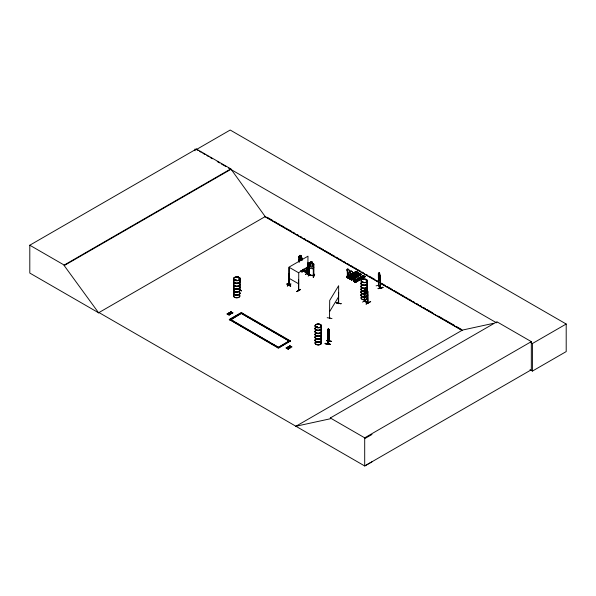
<?xml version="1.0" encoding="UTF-8"?>
<svg xmlns="http://www.w3.org/2000/svg" width="596" height="596" viewBox="0 0 596 596"><rect width="100%" height="100%" fill="white"/><g stroke="black" fill="none" stroke-linecap="round" stroke-linejoin="round"><path stroke-width="0.89" d="M347.691 276.335L347.386 276.581L347.274 271.113A1.691 0.983 59.5 0 1 347.274 269.161A1.691 0.983 59.5 0 1 348.98 270.122A1.691 0.983 59.5 0 1 348.98 272.074L348.735 277.244L347.662 276.253M348.809 277.2L349.055 272.029A1.691 0.983 59.5 0 0 349.055 270.077A1.691 0.983 59.5 0 0 347.349 269.116A1.691 0.983 59.5 0 0 347.349 271.068L347.602 276.522L349.39 277.557L349.249 276.76L348.273 277.907L346.745 277.043L347.58 275.814L346.604 276.388L346.619 277.207M352.087 279.099L352.34 273.929A1.691 0.983 59.5 0 0 352.34 271.977A1.691 0.983 59.5 0 0 350.634 271.009A1.691 0.983 59.5 0 0 350.634 272.961L350.664 278.474L351.461 278.213L350.776 278.503M355.797 281.327L356.117 276.104A1.691 0.983 59.5 0 0 356.117 274.16A1.691 0.983 59.5 0 0 354.411 273.191A1.691 0.983 59.5 0 0 354.411 275.143L354.426 280.574L354.911 280.545M380.561 287.51L380.419 288.01L380.367 276.678L380.598 287.957L378.602 285.342M347.215 276.462L348.183 276.276M351.215 277.907L351.156 279.479L350.999 277.788L350.031 278.935L351.558 279.8L352.534 278.652L352.676 279.45L350.582 278.347L351.32 277.922M325.133 343.661C329.722 343.087 333.7 345.561 325.133 343.668L329.975 344.495M325.2 343.475L330.05 344.324M325.207 343.289L330.057 344.138M347.386 276.574L347.96 276.008L347.781 276.47M347.364 276.499L347.773 276.32M354.449 280.411L354.657 280.768L355.223 280.262M327.197 317.675L331.994 318.599M328.97 341.18L327.532 343.855M327.867 343.668C328.59 341.843 325.893 346.678 329.193 341.158M328.865 341.031L329.089 341.046M290.811 283.964L287.332 285.886M290.885 283.994L287.309 286.073M352.601 273.951L353.294 274.465L353.54 273.802M359.641 278.228C360.818 277.036 360.841 279.42 359.664 278.198M327.457 335.697L327.644 336.733L327.979 329.305L327.495 332.061L327.554 343.922M329.506 318.137L329.707 300.429L338.64 285.707L338.647 303.468M329.752 318.13L329.543 317.72M338.64 303.439L338.305 303.684L338.491 302.969M338.513 303.282L338.305 303.394M378.609 278.772L378.385 277.177L378.542 278.809L380.136 280.865L380.397 279.762M235.301 279.688L234.712 280.127M234.839 280.06L235.405 280.127M235.345 279.978L234.6 279.889M238.586 277.647L238.832 277.81M316.722 327.01C315.798 326.303 317.661 327.711 316.647 326.69M320.343 325.036L320.104 324.708M362.107 282.042L362.107 281.759M362.234 281.863L362.927 281.99M365.929 279.688L366.026 279.628M366.331 279.904L365.817 279.852L366.19 279.837M328.001 330.676L327.733 343.922L327.703 332.613M347.721 275.896L347.796 276.253M350.947 278.22L351.357 278.094L350.85 278.593M355.201 280.209L354.627 280.664L354.94 280.157M354.829 280.247L354.642 279.897L353.666 280.47L353.808 281.431L363.739 275.978M376.106 285.842L380.725 284.65M286.899 284.069C294.528 289.388 288.613 282.891 286.899 284.083M290.669 285.998L287.048 283.964L290.706 286.02M239.965 289.745L239.391 289.812L239.436 278.772L239.92 278.734A3.159 1.825 0 0 1 235.152 280.299A3.159 1.825 0 0 1 235.152 277.14A3.151 1.818 0 0 1 239.883 278.704L239.436 278.772M239.443 283.011L239.927 281.543M349.785 279.129C350.329 278.213 352.132 278.146 350.828 278.146M338.29 303.617L338.64 292.413L338.319 292.629M367.367 296.033L367.762 294.953M306.761 268.848L307.193 267.79M307.231 267.768L306.784 268.915L305.39 268.081M309.406 268.312L308.922 266.859L309.406 268.312L313.198 268.833L313.742 267.597M313.198 268.833L313.749 267.567M308.959 263.283L309.436 262.814L310.516 263.007M309.376 264.013L308.892 264.043L309.376 264.013L309.272 275.158C310.121 274.577 308.147 274.443 309.391 274.607M313.682 275.777L313.749 263.924L312.125 263.238L312.14 261.853L310.531 261.622L310.568 263.06L309.764 263.395L309.764 265.928L310.568 267.127L312.073 267.351L312.878 266.382L312.878 263.849L312.073 263.276L312.088 261.89M313.302 264.579L313.742 264.646L313.302 264.579L313.295 275.747C314.74 274.197 310.717 276.335 309.428 274.644M313.742 263.954L313.712 275.799M313.183 276.939L314.658 274.331L313.421 277.177M301.963 272.014L305.495 270.122M366.078 299.974L362.532 302.098M302.537 269.809L302.492 270.189M303.811 270.778L304.087 271.478L304.176 269.548M306.91 267.597C306.202 272.312 308.035 277.587 307.037 268.438M307.394 272.841L304.087 271.195M366.667 288.799L365.452 288.144L366.667 288.799L366.622 290.178L367.836 291.31L367.836 303.17L364.26 301.144L364.491 300.645M364.439 300.645L364.745 301.196M367.494 302.589L367.97 302.679L364.655 301.04L367.657 302.5L367.792 303.17M364.745 290.207L364.298 290.096L364.38 301.025L367.963 303.096L367.598 291.861L367.657 302.902M327.979 329.305L328.515 328.396L328.5 329.834M328.076 329.394L328.515 328.396M328.076 329.849L328.366 328.843M328.985 329.372L328.515 329.752M327.718 331.264L328.85 329.126M328.001 331.13L328.448 330.273L328.001 333.663M329.178 330.162L329.044 341.433L328.947 329.312L329.089 341.411M327.517 335.667L327.718 336.747L328.999 332.955M326.69 340.718L331.607 341.396L326.764 340.547M327.718 343.326L328.865 341.15M327.979 330.631L327.457 332.054L327.666 336.74M289.261 284.828L289 273.981M308.132 273.996L307.976 262.881L307.618 274.115L308.013 273.884M329.543 318.122L329.67 317.474M329.707 311.455L338.64 296.733M350.545 278.265L350.761 278.295M352.653 273.877L352.869 274.436M356.915 276.201L356.915 275.762M238.735 277.758L238.832 277.974M316.178 326.817L316.483 326.757M362.86 281.819L362.532 281.729M380.553 287.54L380.166 287.726M289.075 274.1L289.179 285.044M298.447 290.178L298.648 290.647L298.589 279.45L298.589 290.639M338.513 303.684L338.468 292.375M379.063 273.929L378.333 273.549L378.579 285.64L379.063 272.573L379.741 273.445L380.002 275.725L379.667 278.906L378.691 276.559M354.3 281.394L354.3 280.195L355.223 280.314M288.837 284.523L289.06 284.59M307.618 274.115L308.013 273.482M239.518 278.861L239.391 289.798L239.883 289.656M309.436 262.814L308.907 263.253L308.929 275.106L313.697 275.769M353.547 274.376L353.421 273.75L352.743 273.922M360.699 278.272L359.813 278.347M366.257 279.971L365.884 279.919M299.274 256.198L298.879 256.474L299.252 256.146L301.934 257.785L302.366 260.288M367.762 291.332L367.367 290.654L364.275 289.306L364.312 301.151M313.794 275.68L308.996 274.95M356.684 271.895L347.066 277.557L356.542 271.649L346.969 277.401L346.47 277.215L348.548 278.377L348.176 278.176L358.01 272.469L356.192 271.307C352.631 272.171 360.55 274.227 355.216 271.888M346.581 277.185L350.612 274.845M356.192 271.307L352.176 273.884M352.161 275.799L354.538 274.376L352.728 273.348L351.752 273.922L353.562 275.091L351.752 274.071L356.542 271.649M347.93 278.034L348.414 278.131L348.414 277.416L349.39 276.842M357.891 272.588L357.511 272.357L358.144 272.715M356.132 275.322L359.47 273.348L361.28 274.369L351.446 280.053L361.429 274.607L359.492 273.437M350.999 277.788L349.889 278.287L350.373 279.45L359.969 273.788L356.378 275.464M361.288 274.369L351.245 279.949M360.938 274.167L361.31 274.458L351.603 280.142M353.681 281.282L355.618 282.452L355.238 282.251M353.882 281.491L363.605 275.732M355.03 282.124L365.072 276.544L363.255 275.389C359.693 276.246 367.613 278.302 362.279 275.963M355.492 282.295L365.087 276.641L364.737 276.44M355.335 282.288L355.477 281.491L356.453 280.917L355.335 281.409L355.335 281.983L353.808 281.118L354.784 279.971M355.596 282.452L365.214 276.79L364.819 276.574M350.56 273.005A1.691 0.983 59.5 0 1 350.56 271.053A1.691 0.983 59.5 0 1 352.266 272.022A1.691 0.983 59.5 0 1 352.266 273.966L352.012 279.144L350.813 278.459L350.634 272.961M355.402 274.011L353.592 272.983L354.568 272.268L356.378 273.437L354.568 272.268M346.455 277.2L350.597 274.756M346.716 277.356L356.289 271.679M347.997 276.335L347.788 277.632L347.788 276.425L347.237 276.112L347.237 277.319M347.922 278.019L357.652 272.268M348.273 277.907L350.478 276.604M352.08 275.665L353.674 274.719M348.958 277.684L350.604 276.76M358.002 272.335L355.402 273.862L353.592 272.841M348.511 278.354L354.151 275.069M355.708 274.115L358.107 272.7M354.411 275.143L354.337 275.188A1.691 0.983 59.5 0 1 354.337 273.236A1.691 0.983 59.5 0 1 356.043 274.205A1.691 0.983 59.5 0 1 356.043 276.149M356.877 274.734C362.212 277.08 354.292 275.024 357.853 274.16L359.656 275.33L357.853 274.16M358.501 273.78C363.836 276.119 355.916 274.063 359.47 273.206M352.139 277.676L354.68 276.179M354.821 276.417L350.254 279.3M355.03 276.38L350.12 279.323M356.49 275.516L359.828 273.549M351.796 280.254L351.7 279.308L352.676 278.734M351.558 279.8L360.952 274.257M352.243 279.584L361.28 274.227M358.814 278.004C364.149 280.344 356.229 278.287 359.79 277.431L361.601 278.593L359.79 277.431M360.655 276.916C365.989 279.263 358.077 277.207 361.63 276.343L363.441 277.512L361.63 276.343M353.517 281.275L363.255 275.389M353.562 281.312L363.158 275.65M354.985 282.094L364.715 276.35M363.933 276.909L355.127 282.079M365.065 276.41L355.365 282.325M289.321 284.821L288.837 284.925L288.874 267.209L307.976 256.183L307.774 274.167L308.102 262.955M306.471 272.782L310.076 274.83L306.299 272.67M307.849 273.765L307.901 273.504M300.511 289.552L296.92 291.422M296.92 291.653L300.488 289.351L296.935 291.429M99.025 312.58L98.638 312.811L29.8 273.065L29.8 245.217L196.412 149.022L230.808 168.877L265.205 216.586L462.138 330.288M196.412 149.022L196.412 149.536L230.198 130.032L566.2 324.023L566.2 351.588L532.414 371.092L530 369.691M29.8 245.217L64.197 265.071L230.808 168.877M371.993 461.811L364.7 465.968L98.981 312.557L98.586 312.781L64.197 265.585L230.808 169.391M98.586 312.781L265.592 216.363M299.214 256.168L300.093 256.675L300.093 255.319M298.842 256.436L298.857 261.815M298.983 257.152L299.304 257.338M301.189 255.952L301.74 259.811M301.151 255.975L301.226 257.286M298.842 260.072L299.244 261.607M300.868 271.381L300.675 271.061L304.452 269.317M300.727 271.292L304.303 269.228L300.697 271.098M227.136 313.809L228.64 313.816L227.136 314.04L228.685 314.025L229.028 315.135L229.02 314.047L230.503 314.055L230.212 314.45L228.976 313.846L230.503 314.055M228.64 314.047L228.626 312.952L228.976 314.077L230.503 314.286M231.01 312.907L229.46 312.468L230.965 312.475L231.352 313.794M229.46 312.699L230.965 312.706L230.95 311.611L231.345 312.937L232.827 312.945L231.293 312.505M298.425 272.722L307.976 267.209M228.357 313.34L228.626 312.952M230.682 311.999L230.95 311.611M305.517 270.107L301.777 272.111M230.95 311.842L231.293 312.736L232.827 312.714M309.302 272.32L305.577 274.294M305.539 274.316L309.145 272.201M229.318 319.456L241.253 312.565L290.394 340.934L278.459 348.168L229.318 319.456L278.459 347.826L290.394 340.934M229.318 319.799L241.253 312.907L260.251 323.874M230.808 319.739L241.954 312.967L230.011 320.201M364.648 289.038L365.527 289.544L365.527 288.188M364.275 292.941L364.64 294.506L367.397 296.093L367.799 294.983M367.471 302.977L367.598 291.861M367.926 292.047L367.479 291.936M364.64 294.506L364.357 292.934M278.555 347.304L288.904 341.337M287.726 348.332L286.169 347.893L287.674 347.9L288.062 349.219L288.054 348.131L289.537 348.369L288.054 348.131M287.659 347.036L287.391 347.423L287.659 347.036L288.01 348.161L289.537 348.369M288.494 346.552L289.999 346.559L288.494 346.783L290.043 346.768L290.386 347.878L289.984 345.695L289.999 346.79M286.169 348.124L287.674 348.131L287.391 347.192M288.062 349.219L288.337 348.831M290.662 347.49L290.386 347.878M291.861 347.028L290.379 347.021L289.984 345.695M366.108 303.938C372.627 301.122 371.882 300.332 366.108 304.169M295.527 426.483L462.533 330.057L493.302 323.367M295.914 426.252L330.311 418.772L330.311 417.975L496.922 321.78L531.319 341.635L531.319 369.773L364.7 465.968L364.7 437.829L531.319 341.635M496.922 322.578L496.535 322.808L228.41 168.005M530.82 342.603L532.414 343.527L566.2 324.023M364.7 438.634L371.993 434.477M239.592 289.5L239.883 289.254M239.436 289.783L241.402 290.9L240.151 289.596M356.833 276.157L356.155 276.216M309.317 274.741L308.899 275.084M350.94 278.518L350.515 278.012L350.515 279.211L350.604 277.959L351.156 278.272M239.83 289.269L239.54 289.492M347.543 276.328L347.922 276.425L347.319 276.06L347.319 277.267L347.87 277.58M378.557 274.585L378.579 285.64M379.689 274.816L380.419 276.157L380.367 279.815M380.129 275.382L378.549 273.348M380.367 276.171L380.419 288.01M378.542 278.809L380.136 280.865M382.923 287.54C368.395 290.766 392.667 285.193 378.296 288.71M378.199 288.382L382.818 287.205M378.207 288.576L382.826 287.384M352.862 273.869L353.421 273.869M353.435 274.316L353.003 274.346M356.14 275.65L356.818 275.814M239.763 289.656L239.83 278.645M309.22 273.534L308.229 276.201M364.655 300.928L364.245 300.712M364.596 301.308L364.618 290.282M241.194 290.93L239.92 289.47M316.454 327.204L316.491 327.167M229.46 312.468L231.01 312.684L231.352 313.563M227.136 314.04L228.685 314.248L229.028 315.135M288.494 346.783L290.043 346.768M286.169 347.893L287.726 348.109L288.062 348.988M232.827 312.945L231.293 312.736L231.628 313.63M290.334 346.589L291.861 346.798M288.01 347.93L289.537 348.139M309.421 262.843L313.168 263.395M314.666 274.354C313.839 272.849 311.909 281.781 314.457 274.294M313.354 275.203L313.742 275.27M380.375 287.577L378.348 285.342L380.352 287.965M326.697 340.636L331.614 341.411M329.029 341.463L328.843 340.964M336.189 302.857L340.979 303.789M329.707 317.556L329.893 317.944M298.641 290.461L298.752 272.841L289.202 267.328L289.209 285.238M356.564 275.613L356.974 276.127L356.035 276.276M313.265 275.315L313.205 275.702M307.089 272.648L303.878 271.195L307.357 273.206M307.156 273.296L307.357 267.708M362.182 282.102L362.822 281.722M356.192 271.456L358.002 272.476M365.065 276.551L363.471 275.829M354.538 274.518L352.728 273.348M356.013 275.248L357.816 276.41L356.013 275.389M355.641 276.164L356.848 276.984L355.641 276.306M354.441 280.597L355.872 281.282M349.889 279.002L351.7 280.023L351.342 279.822M196.412 149.536L198.014 150.46M199.615 151.384L201.217 152.308M202.811 153.232L205.21 154.617M206.812 155.541L208.414 156.465M210.015 157.389L212.414 158.774M217.212 161.546L219.611 162.931M221.213 163.855L226.011 166.619M267.202 217.287L272.826 220.535M274.436 221.466L276.849 222.859M278.451 223.783L280.06 224.714M281.67 225.638L284.083 227.031M285.693 227.963L287.294 228.894M288.904 229.818L291.317 231.211M292.927 232.142L294.528 233.066M296.942 234.459L298.551 235.39M300.16 236.314L301.762 237.245M304.176 238.638L305.785 239.562M307.394 240.493L316.238 245.597M318.644 246.99L323.472 249.776M325.073 250.7L330.705 253.948M332.307 254.879L334.721 256.273M336.33 257.196L337.939 258.128M339.549 259.059L341.955 260.445M343.564 261.376L345.173 262.307M347.58 263.693L349.189 264.624M350.798 265.555L353.212 266.948M354.821 267.872L356.423 268.803M358.032 269.727L360.446 271.12M362.055 272.052L363.657 272.975M366.071 274.369L367.68 275.3M369.289 276.224L374.914 279.472M376.523 280.403L379.734 282.258M381.343 283.189L385.366 285.506M386.968 286.438L392.6 289.686M394.202 290.61L399.834 293.865M401.436 294.789L403.85 296.182M405.459 297.113L407.068 298.037M408.677 298.969L411.084 300.362M412.693 301.285L414.302 302.217M416.708 303.61L418.317 304.534M419.927 305.465L421.536 306.389M423.95 307.782L425.551 308.713M427.161 309.637L432.785 312.893M438.418 316.141L443.238 318.92M444.847 319.851L454.495 325.416M456.096 326.347L461.729 329.595M264.676 216.512L462.258 330.586M301.226 255.93L300.012 255.274L300.056 256.697L299.468 256.809L300.056 260.765M301.189 257.308L302.328 258.463M289.202 278.354L298.752 283.867M261.845 324.798L267.418 328.009M269.005 328.932L288.106 339.958M290.394 341.277L289.693 340.532L277.758 347.766M234.69 322.093L230.712 319.456L278.459 347.364L271.292 343.229M236.284 323.017L241.849 326.228M243.444 327.152L269.705 342.313M330.311 417.975L364.7 437.829M238.37 277.922L240.002 277.922L239.473 283.048M304.221 271.389L304.049 268.699M303.744 271.299L303.729 269.429M239.473 289.619L239.391 289.529A3.159 1.825 0 0 1 236.731 292.264A3.159 1.825 0 0 1 233.997 289.529M379.145 273.028L379.555 274.011L379.145 273.482M359.723 278.392L360.058 277.796L360.774 278.22M290.379 347.021L290.662 347.714M288.054 348.362L288.337 349.055M229.02 314.278L229.304 314.971M289.716 345.851L289.999 346.559M230.682 311.768L230.965 312.475M228.357 313.109L228.64 313.816M327.755 334.118L328.001 334.751L328.694 332.345L328.463 328.389M287.659 347.267L288.01 348.161M347.498 276.365L347.58 275.814M532.414 343.527L532.414 371.092M379.063 272.573L379.086 274.004M378.527 274.302L378.49 285.596M366.585 288.844L367.173 290.99L367.173 293.523L366.585 294.268L365.49 293.634L364.901 292.211L365.49 288.121M364.745 293.888L364.655 301.33M356.453 280.917L356.453 281.632M356.311 280.835L356.311 281.409M354.933 280.455L354.851 281.707L354.382 280.142M354.642 279.897L354.642 280.612M352.534 278.652L352.534 279.226M350.865 277.714L350.865 278.429M349.249 276.76L349.249 277.334M307.231 266.859L307.231 273.296L303.692 271.292L303.848 269.362M299.304 260.094L299.304 261.935M299.185 257.412L299.185 262.002M298.983 259.908L298.983 261.748M289.321 273.795L289.38 285.156M239.927 277.93L239.897 289.798M238.258 277.363L238.258 276.916L237.379 277.647M195.063 148.918L195.063 150.743M64.197 265.071L64.197 265.585M321.02 330.773A3.204 1.848 0 0 1 318.242 333.544A3.204 1.848 0 0 1 315.47 330.773M320.983 330.959A3.159 1.825 0 0 1 318.242 333.693A3.159 1.825 0 0 1 315.507 330.959M320.961 333.343A3.136 1.81 0 0 1 318.242 336.062A3.136 1.81 0 0 1 315.53 333.343M320.976 333.514A3.151 1.818 0 0 1 318.242 336.248A3.166 1.825 0 0 1 315.507 333.536M315.515 333.514A3.151 1.818 0 0 0 318.242 336.248A3.166 1.825 0 0 0 320.983 333.536M321.02 327.725A3.204 1.848 0 0 1 318.242 330.504A3.204 1.848 0 0 1 315.47 327.725M315.977 327.346A3.204 1.848 0 0 1 317.415 326.869M320.983 330.452A3.159 1.825 0 0 1 318.242 333.186A3.159 1.825 0 0 1 315.507 330.452M320.983 327.919A3.159 1.825 0 0 1 318.242 330.653A3.159 1.825 0 0 1 315.507 327.919M316.014 327.539A3.159 1.825 0 0 1 317.43 327.07M321.02 330.616A3.204 1.848 0 0 1 318.242 333.387A3.204 1.848 0 0 1 315.47 330.616M321.02 327.569A3.204 1.848 0 0 1 318.242 330.348A3.204 1.848 0 0 1 315.47 327.569M315.977 327.189A3.204 1.848 0 0 1 317.415 326.712M320.983 327.405A3.159 1.825 0 0 1 318.242 330.139A3.159 1.825 0 0 1 315.507 327.405M316.014 327.025A3.159 1.825 0 0 1 317.43 326.556M321.02 339.444A3.204 1.848 0 0 1 318.242 342.216A3.204 1.848 0 0 1 315.47 339.444M320.983 339.631A3.159 1.825 0 0 1 318.242 342.365A3.159 1.825 0 0 1 315.507 339.631M320.976 333.79A3.151 1.818 0 0 1 318.242 336.517A3.151 1.818 0 0 1 315.515 333.79M320.983 342.178A3.166 1.825 0 0 1 318.242 344.92A3.166 1.825 0 0 1 315.507 342.178M321.02 336.397A3.204 1.848 0 0 1 318.242 339.176A3.204 1.848 0 0 1 315.47 336.397M320.983 339.124A3.159 1.825 0 0 1 318.242 341.858A3.159 1.825 0 0 1 315.507 339.124M320.983 336.591A3.159 1.825 0 0 1 318.242 339.325A3.159 1.825 0 0 1 315.507 336.591M321.02 339.288A3.204 1.848 0 0 1 318.242 342.059A3.204 1.848 0 0 1 315.47 339.288M321.02 336.241A3.204 1.848 0 0 1 318.242 339.012A3.204 1.848 0 0 1 315.47 336.241M320.983 336.077A3.159 1.825 0 0 1 318.242 338.811A3.159 1.825 0 0 1 315.507 336.077M366.972 285.678A3.204 1.848 0 0 1 364.201 288.449A3.204 1.848 0 0 1 361.429 285.678M366.935 285.871A3.151 1.818 0 0 1 364.201 288.598A3.151 1.818 0 0 1 361.474 285.871M366.92 288.248A3.136 1.81 0 0 1 366.421 290.438M364.201 290.967A3.136 1.81 0 0 1 361.481 288.248M366.942 288.412A3.166 1.825 0 0 1 366.443 290.617M364.201 291.153A3.166 1.825 0 0 1 361.459 288.412M366.972 282.631A3.204 1.848 0 0 1 364.201 285.41A3.204 1.848 0 0 1 361.429 282.631M366.935 285.357A3.159 1.825 0 0 1 364.201 288.091A3.159 1.825 0 0 1 361.467 285.357M366.935 282.824A3.159 1.825 0 0 1 364.201 285.558A3.159 1.825 0 0 1 361.467 282.824M366.972 285.521A3.204 1.848 0 0 1 364.201 288.293A3.204 1.848 0 0 1 361.429 285.521M366.972 282.474A3.204 1.848 0 0 1 364.201 285.253A3.204 1.848 0 0 1 361.429 282.474M366.935 282.318A3.151 1.818 0 0 1 364.201 285.044A3.151 1.818 0 0 1 361.474 282.318M367.292 295.75A3.204 1.848 0 0 1 362.979 296.979A3.204 1.848 0 0 1 361.429 294.35M367.248 295.921A3.151 1.818 0 0 1 362.994 297.128A3.151 1.818 0 0 1 361.474 294.543M366.92 296.92A3.136 1.81 0 0 1 364.201 299.639A3.136 1.81 0 0 1 361.481 296.92M366.927 288.695A3.144 1.818 0 0 1 366.927 290.505M364.201 291.414A3.144 1.818 0 0 1 361.481 288.695M366.942 297.084A3.166 1.825 0 0 1 364.201 299.825A3.166 1.825 0 0 1 361.459 297.084M366.942 288.538A3.166 1.825 0 0 1 366.443 290.744M364.201 291.28A3.166 1.825 0 0 1 361.459 288.538M364.201 294.081A3.204 1.848 0 0 1 361.429 291.302M367.248 295.407A3.151 1.818 0 0 1 362.994 296.622A3.151 1.818 0 0 1 361.474 294.029M364.201 294.23A3.151 1.818 0 0 1 361.474 291.496M366.972 296.041A3.204 1.848 0 0 1 362.599 296.719A3.204 1.848 0 0 1 361.429 294.193M364.201 293.925A3.204 1.848 0 0 1 361.429 291.146M364.201 293.724A3.159 1.825 0 0 1 361.467 290.982M239.503 283.711A3.204 1.848 0 0 1 236.731 286.482A3.204 1.848 0 0 1 233.96 283.711M239.465 283.897A3.159 1.825 0 0 1 236.731 286.631A3.159 1.825 0 0 1 233.997 283.897M239.45 286.281A3.136 1.81 0 0 1 236.731 289A3.136 1.81 0 0 1 234.012 286.281M239.473 286.341A3.166 1.825 0 0 1 236.731 289.082A3.166 1.825 0 0 1 233.99 286.341M239.465 286.445A3.159 1.825 0 0 1 236.731 289.179A3.159 1.825 0 0 1 233.997 286.445M239.503 280.664A3.204 1.848 0 0 1 236.731 283.435A3.204 1.848 0 0 1 233.96 280.664M234.466 280.284A3.204 1.848 0 0 1 235.904 279.807M239.465 283.383A3.159 1.825 0 0 1 236.731 286.125A3.159 1.825 0 0 1 233.997 283.383M239.458 280.858A3.151 1.818 0 0 1 236.731 283.584A3.151 1.818 0 0 1 233.997 280.858M234.504 280.478A3.151 1.818 0 0 1 235.912 280.008M239.503 283.554A3.204 1.848 0 0 1 236.731 286.326A3.204 1.848 0 0 1 233.96 283.554M239.503 280.507A3.204 1.848 0 0 1 236.731 283.279A3.204 1.848 0 0 1 233.96 280.507M234.466 280.127A3.204 1.848 0 0 1 235.904 279.643M239.465 280.344A3.159 1.825 0 0 1 236.731 283.078A3.159 1.825 0 0 1 233.997 280.344M234.496 279.964A3.159 1.825 0 0 1 235.912 279.494M239.503 292.383A3.204 1.848 0 0 1 236.731 295.154A3.204 1.848 0 0 1 233.96 292.383M239.465 292.569A3.159 1.825 0 0 1 236.731 295.303A3.159 1.825 0 0 1 233.997 292.569M239.45 294.953A3.136 1.81 0 0 1 236.731 297.672A3.136 1.81 0 0 1 234.012 294.953M239.458 286.728A3.151 1.818 0 0 1 236.731 289.455A3.151 1.818 0 0 1 233.997 286.728M239.473 295.117A3.166 1.825 0 0 1 236.731 297.858A3.166 1.825 0 0 1 233.99 295.117M239.503 289.336A3.204 1.848 0 0 1 236.731 292.107A3.204 1.848 0 0 1 233.96 289.336M239.465 292.055A3.159 1.825 0 0 1 236.731 294.796A3.159 1.825 0 0 1 233.997 292.055M239.503 292.226A3.204 1.848 0 0 1 236.731 294.998A3.204 1.848 0 0 1 233.96 292.226M239.503 289.179A3.204 1.848 0 0 1 236.731 291.951A3.204 1.848 0 0 1 233.96 289.179M239.465 289.015A3.159 1.825 0 0 1 236.731 291.749A3.159 1.825 0 0 1 233.997 289.015M336.256 302.746L341.046 303.699L336.256 302.746M302.165 258.992L302.492 259.178L302.165 258.992M238.519 276.522L237.066 276.984L238.519 276.522M311.805 262.106L310.836 261.964L310.836 262.419L311.805 262.56L311.805 262.106M312.073 263.73L310.568 263.514L310.568 266.047L312.073 266.263L312.073 263.73M366.391 288.956L365.683 288.553L366.391 289.41L366.391 288.956M366.585 290.654L365.49 290.021L365.49 292.554L366.585 293.187L366.585 290.654M300.958 256.086L300.25 255.677L300.958 256.541L300.958 256.086M301.151 257.785L300.056 257.152L300.056 259.685L301.151 260.318L301.151 257.785M289 340.934L241.253 313.369L289 340.934M379.667 275.285L379.034 274.465L379.034 276.998L379.667 277.818L379.667 275.285M316.662 327.36A3.166 1.825 0 0 0 321.408 325.774A3.166 1.825 0 0 0 316.662 324.194A3.166 1.825 0 0 0 316.662 327.36M316.67 327.606A3.151 1.818 0 0 0 321.4 326.027A3.151 1.818 0 0 0 316.67 324.447A3.151 1.818 0 0 0 316.67 327.606M316.662 327.45A3.166 1.825 0 0 0 321.408 325.863A3.166 1.825 0 0 0 316.662 324.284A3.166 1.825 0 0 0 316.662 327.45M318.242 344.734A3.136 1.81 0 0 0 320.961 342.015A3.166 1.825 0 0 1 318.242 344.808A3.166 1.825 0 0 1 315.507 342.074A3.136 1.81 0 0 0 318.242 344.734M362.629 282.251A3.144 1.818 0 0 0 367.345 280.679A3.144 1.818 0 0 0 362.629 279.107A3.144 1.818 0 0 0 362.629 282.251M362.629 282.504A3.144 1.818 0 0 0 367.345 280.932A3.144 1.818 0 0 0 362.629 279.353A3.144 1.818 0 0 0 362.629 282.504M235.152 280.276A3.151 1.818 0 0 0 239.883 278.704A3.159 1.825 0 0 0 235.152 277.14A3.151 1.818 0 0 0 235.152 280.276M235.152 280.537A3.151 1.818 0 0 0 239.883 278.965A3.151 1.818 0 0 0 235.152 277.386A3.151 1.818 0 0 0 235.152 280.537"/></g></svg>
